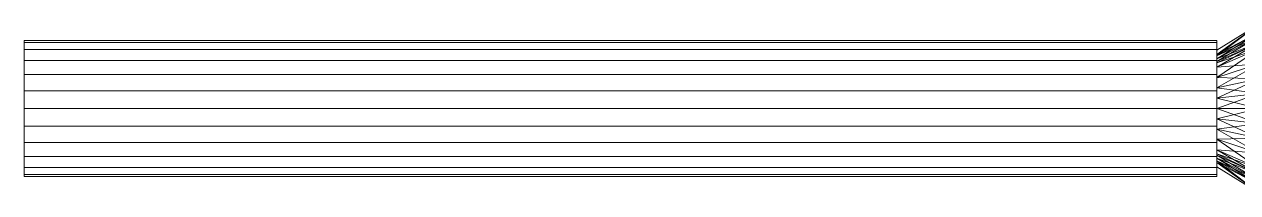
# Model space of a CAD drawing. Header units: inches. Extents: x -3326 to -59, y 8 to 1043.
# Drawn here: x -3180.22 to -3168.5, y 208.65 to 210.27 of the extents above; entities that cross this region are included whole.
import ezdxf

# ---------------------------------------------------------------- set-up
doc = ezdxf.new("R2010")
doc.units = ezdxf.units.IN
doc.header["$MEASUREMENT"] = 0
doc.layers.add('F-SPRN', color=10, linetype='Continuous', lineweight=9)
doc.layers.add('P-PIPE', color=10, linetype='Continuous', lineweight=9)

# ---------------------------------------------------------------- blocks, each defined once
blk = doc.blocks.new('Transition - Generic - Plumbing-CW-1022941-05 - Fourth Level')
at = {"layer": 'P-PIPE'}
mesh = blk.add_polyface(dxfattribs=at)
corners = [(0, -0.813), (0, -0.575, 0.575), (0, 0, 0.813), (0, 0.575, 0.575), (0, 0.813), (0, 0.575, -0.575), (0, 0, -0.813), (0, -0.575, -0.575)]
mesh.append_faces([[corners[k] for k in face] for face in [(5, 3, 4)]], dxfattribs={"vtx0": -1})
mesh.append_faces([[corners[k] for k in face] for face in [(0, 3, 5, 6)]], dxfattribs={"vtx0": -1, "vtx1": -1, "vtx3": -1})
mesh.append_faces([[corners[k] for k in face] for face in [(2, 3, 0, 1), (7, 0, 6)]], dxfattribs={"vtx1": -1})
mesh = blk.add_polyface(dxfattribs=at)
corners = [(0, -0.813), (0, -0.575, -0.575), (0, 0, -0.813), (0, 0.575, -0.575), (0, 0.813), (0.406, 0.562), (0.406, 0.398, -0.398), (0.406, 0, -0.562), (0.406, -0.398, -0.398), (0.406, -0.562), (0.406, 0.452, -0.266), (0, 0.694, -0.287), (0, 0.733, -0.192), (0, 0.287, -0.694), (0.406, 0.199, -0.48), (0.406, 0.099, -0.521), (0.406, -0.48, -0.199), (0, -0.694, -0.287), (0, -0.634, -0.431), (0.406, -0.199, -0.48), (0, -0.287, -0.694), (0, -0.144, -0.753), (0, 0.634, -0.431), (0.406, 0.507, -0.133), (0, 0.431, -0.634), (0.406, 0.298, -0.439), (0, 0.144, -0.753), (0, -0.733, -0.192), (0.406, -0.521, -0.099), (0.406, -0.439, -0.298), (0, -0.431, -0.634), (0.406, -0.298, -0.439), (0.406, -0.099, -0.521)]
mesh.append_faces([[corners[k] for k in face] for face in [(23, 4, 5)]], dxfattribs={"vtx0": -1})
mesh.append_faces([[corners[k] for k in face] for face in [(4, 23, 12), (14, 24, 25), (6, 22, 10), (13, 15, 26), (29, 1, 8), (16, 18, 29), (1, 29, 18), (19, 21, 32), (7, 26, 15), (2, 32, 21), (22, 6, 3), (10, 11, 23), (3, 25, 24), (15, 13, 14), (18, 16, 17), (20, 31, 30), (21, 19, 20)]], dxfattribs={"vtx0": -1, "vtx1": -1})
mesh.append_faces([[corners[k] for k in face] for face in [(14, 13, 24), (7, 2, 26), (3, 6, 25), (23, 11, 12), (2, 7, 32), (27, 16, 28), (8, 1, 30)]], dxfattribs={"vtx0": -1, "vtx2": -1})
mesh.append_faces([[corners[k] for k in face] for face in [(9, 0, 28)]], dxfattribs={"vtx1": -1})
mesh.append_faces([[corners[k] for k in face] for face in [(27, 17, 16), (19, 31, 20), (31, 8, 30), (22, 11, 10), (0, 27, 28)]], dxfattribs={"vtx1": -1, "vtx2": -1})
mesh = blk.add_polyface(dxfattribs=at)
corners = [(0, 0.813), (0, 0.575, 0.575), (0, 0, 0.813), (0, -0.575, 0.575), (0, -0.813), (0.406, -0.562), (0.406, -0.398, 0.398), (0.406, 0, 0.562), (0.406, 0.398, 0.398), (0.406, 0.562), (0.406, -0.452, 0.266), (0, -0.694, 0.287), (0, -0.733, 0.192), (0, -0.287, 0.694), (0.406, -0.199, 0.48), (0.406, -0.099, 0.521), (0.406, 0.48, 0.199), (0, 0.694, 0.287), (0, 0.634, 0.431), (0.406, 0.199, 0.48), (0, 0.287, 0.694), (0, 0.144, 0.753), (0, -0.634, 0.431), (0.406, -0.507, 0.133), (0, -0.431, 0.634), (0.406, -0.298, 0.439), (0, -0.144, 0.753), (0, 0.733, 0.192), (0.406, 0.521, 0.099), (0.406, 0.439, 0.298), (0, 0.431, 0.634), (0.406, 0.298, 0.439), (0.406, 0.099, 0.521)]
mesh.append_faces([[corners[k] for k in face] for face in [(23, 4, 5)]], dxfattribs={"vtx0": -1})
mesh.append_faces([[corners[k] for k in face] for face in [(4, 23, 12), (14, 24, 25), (6, 22, 10), (13, 15, 26), (29, 1, 8), (16, 18, 29), (1, 29, 18), (19, 21, 32), (7, 26, 15), (2, 32, 21), (22, 6, 3), (10, 11, 23), (3, 25, 24), (15, 13, 14), (18, 16, 17), (20, 31, 30), (21, 19, 20)]], dxfattribs={"vtx0": -1, "vtx1": -1})
mesh.append_faces([[corners[k] for k in face] for face in [(14, 13, 24), (7, 2, 26), (3, 6, 25), (23, 11, 12), (2, 7, 32), (27, 16, 28), (8, 1, 30)]], dxfattribs={"vtx0": -1, "vtx2": -1})
mesh.append_faces([[corners[k] for k in face] for face in [(9, 0, 28)]], dxfattribs={"vtx1": -1})
mesh.append_faces([[corners[k] for k in face] for face in [(27, 17, 16), (19, 31, 20), (31, 8, 30), (22, 11, 10), (0, 27, 28)]], dxfattribs={"vtx1": -1, "vtx2": -1})
mesh = blk.add_polyface(dxfattribs=at)
corners = [(0.406, -0.562), (0.406, -0.398, -0.398), (0.406, 0, -0.562), (0.406, 0.398, -0.398), (0.406, 0.562), (0.406, 0.398, 0.398), (0.406, 0, 0.562), (0.406, -0.398, 0.398)]
mesh.append_faces([[corners[k] for k in face] for face in [(4, 7, 1, 2)]], dxfattribs={"vtx0": -1, "vtx1": -1, "vtx3": -1})
mesh.append_faces([[corners[k] for k in face] for face in [(3, 4, 2)]], dxfattribs={"vtx1": -1})
mesh.append_faces([[corners[k] for k in face] for face in [(5, 6, 7, 4), (7, 0, 1)]], dxfattribs={"vtx2": -1})

msp = doc.modelspace()

# ---------------------------------------------------------------- linework, layer by layer
at = {"layer": 'F-SPRN', "color": 1}
for p in [(-3180.223, 209.46, 964), (-3180.223, 209.46, 964), (-3168.292, 209.46, 964)]:
    msp.add_line(p, (-3168.698, 209.46, 964), dxfattribs=at)

# ---------------------------------------------------------------- block references
at = {"layer": 'F-SPRN', "color": 1, "rotation": 180}
msp.add_blockref('Transition - Generic - Plumbing-CW-1022941-05 - Fourth Level', (-3168.292, 209.46, 964), dxfattribs=at)

# ---------------------------------------------------------------- meshes
at = {"layer": 'F-SPRN', "color": 1}
mesh = msp.add_polyface(dxfattribs=at)
corners = [(-3180.223, 208.802, 964), (-3180.223, 208.824, 964.17), (-3180.223, 208.89, 964.329), (-3180.223, 208.995, 964.465), (-3180.223, 209.131, 964.569), (-3180.223, 209.289, 964.635), (-3180.223, 209.46, 964.657), (-3180.223, 209.63, 964.635), (-3180.223, 209.788, 964.569), (-3180.223, 209.924, 964.465), (-3180.223, 210.029, 964.329), (-3180.223, 210.095, 964.17), (-3180.223, 210.117, 964), (-3180.223, 210.095, 963.83), (-3180.223, 210.029, 963.671), (-3180.223, 209.924, 963.535), (-3180.223, 209.788, 963.431), (-3180.223, 209.63, 963.365), (-3180.223, 209.46, 963.342), (-3180.223, 209.289, 963.365), (-3180.223, 209.131, 963.431), (-3180.223, 208.995, 963.535), (-3180.223, 208.89, 963.671), (-3180.223, 208.824, 963.83)]
mesh.append_faces([[corners[k] for k in face] for face in [(17, 20, 16)]], dxfattribs={"vtx0": -1, "vtx1": -1, "color": 1})
mesh.append_faces([[corners[k] for k in face] for face in [(3, 15, 21, 2)]], dxfattribs={"vtx0": -1, "vtx1": -1, "vtx2": -1, "color": 1})
mesh.append_faces([[corners[k] for k in face] for face in [(15, 3, 10, 13)]], dxfattribs={"vtx0": -1, "vtx1": -1, "vtx2": -1, "vtx3": -1, "color": 1})
mesh.append_faces([[corners[k] for k in face] for face in [(16, 20, 21, 15)]], dxfattribs={"vtx0": -1, "vtx2": -1, "color": 1})
mesh.append_faces([[corners[k] for k in face] for face in [(2, 21, 22, 0)]], dxfattribs={"vtx0": -1, "vtx2": -1, "vtx3": -1, "color": 1})
mesh.append_faces([[corners[k] for k in face] for face in [(8, 3, 4, 5)]], dxfattribs={"vtx0": -1, "vtx3": -1, "color": 1})
mesh.append_faces([[corners[k] for k in face] for face in [(19, 20, 17, 18), (1, 2, 0), (14, 15, 13), (12, 13, 10, 11)]], dxfattribs={"vtx1": -1, "color": 1})
mesh.append_faces([[corners[k] for k in face] for face in [(22, 23, 0)]], dxfattribs={"vtx2": -1, "color": 1})
mesh.append_faces([[corners[k] for k in face] for face in [(8, 9, 10, 3)]], dxfattribs={"vtx2": -1, "vtx3": -1, "color": 1})
mesh.append_faces([[corners[k] for k in face] for face in [(5, 6, 7, 8)]], dxfattribs={"vtx3": -1, "color": 1})
mesh = msp.add_polyface(dxfattribs=at)
corners = [(-3180.223, 210.117, 964), (-3180.223, 210.095, 964.17), (-3180.223, 210.029, 964.329), (-3180.223, 209.924, 964.465), (-3180.223, 209.788, 964.569), (-3180.223, 209.63, 964.635), (-3180.223, 209.46, 964.657), (-3168.698, 209.46, 964.657), (-3168.698, 209.63, 964.635), (-3168.698, 209.788, 964.569), (-3168.698, 209.924, 964.465), (-3168.698, 210.029, 964.329), (-3168.698, 210.095, 964.17), (-3168.698, 210.117, 964)]
mesh.append_faces([[corners[k] for k in face] for face in [(7, 8, 5, 6)]], dxfattribs={"vtx1": -1, "color": 1})
mesh.append_faces([[corners[k] for k in face] for face in [(8, 9, 4, 5), (3, 4, 9, 10), (11, 12, 1, 2), (2, 3, 10, 11)]], dxfattribs={"vtx1": -1, "vtx3": -1, "color": 1})
mesh.append_faces([[corners[k] for k in face] for face in [(12, 13, 0, 1)]], dxfattribs={"vtx3": -1, "color": 1})
mesh = msp.add_polyface(dxfattribs=at)
corners = [(-3180.223, 209.46, 963.342), (-3180.223, 209.63, 963.365), (-3180.223, 209.788, 963.431), (-3180.223, 209.924, 963.535), (-3180.223, 210.029, 963.671), (-3180.223, 210.095, 963.83), (-3180.223, 210.117, 964), (-3168.698, 210.117, 964), (-3168.698, 210.095, 963.83), (-3168.698, 210.029, 963.671), (-3168.698, 209.924, 963.535), (-3168.698, 209.788, 963.431), (-3168.698, 209.63, 963.365), (-3168.698, 209.46, 963.342)]
mesh.append_faces([[corners[k] for k in face] for face in [(1, 12, 13, 0)]], dxfattribs={"vtx0": -1, "color": 1})
mesh.append_faces([[corners[k] for k in face] for face in [(2, 11, 12, 1), (11, 2, 3, 10)]], dxfattribs={"vtx0": -1, "vtx2": -1, "color": 1})
mesh.append_faces([[corners[k] for k in face] for face in [(8, 9, 4, 5), (3, 4, 9, 10)]], dxfattribs={"vtx1": -1, "vtx3": -1, "color": 1})
mesh.append_faces([[corners[k] for k in face] for face in [(5, 6, 7, 8)]], dxfattribs={"vtx3": -1, "color": 1})
mesh = msp.add_polyface(dxfattribs=at)
corners = [(-3168.698, 208.802, 964), (-3168.698, 208.824, 963.83), (-3168.698, 208.89, 963.671), (-3168.698, 208.995, 963.535), (-3168.698, 209.131, 963.431), (-3168.698, 209.289, 963.365), (-3168.698, 209.46, 963.342), (-3168.698, 209.63, 963.365), (-3168.698, 209.788, 963.431), (-3168.698, 209.924, 963.535), (-3168.698, 210.029, 963.671), (-3168.698, 210.095, 963.83), (-3168.698, 210.117, 964), (-3168.698, 210.095, 964.17), (-3168.698, 210.029, 964.329), (-3168.698, 209.924, 964.465), (-3168.698, 209.788, 964.569), (-3168.698, 209.63, 964.635), (-3168.698, 209.46, 964.657), (-3168.698, 209.289, 964.635), (-3168.698, 209.131, 964.569), (-3168.698, 208.995, 964.465), (-3168.698, 208.89, 964.329), (-3168.698, 208.824, 964.17)]
mesh.append_faces([[corners[k] for k in face] for face in [(7, 4, 5, 6), (0, 22, 23), (11, 9, 10), (14, 11, 12, 13)]], dxfattribs={"vtx0": -1, "color": 1})
mesh.append_faces([[corners[k] for k in face] for face in [(9, 21, 3, 8)]], dxfattribs={"vtx0": -1, "vtx1": -1, "vtx2": -1, "color": 1})
mesh.append_faces([[corners[k] for k in face] for face in [(14, 21, 9, 11)]], dxfattribs={"vtx0": -1, "vtx1": -1, "vtx2": -1, "vtx3": -1, "color": 1})
mesh.append_faces([[corners[k] for k in face] for face in [(22, 2, 3, 21), (8, 3, 4, 7)]], dxfattribs={"vtx0": -1, "vtx2": -1, "color": 1})
mesh.append_faces([[corners[k] for k in face] for face in [(20, 21, 16, 19)]], dxfattribs={"vtx1": -1, "vtx2": -1, "color": 1})
mesh.append_faces([[corners[k] for k in face] for face in [(17, 18, 19, 16)]], dxfattribs={"vtx2": -1, "color": 1})
mesh.append_faces([[corners[k] for k in face] for face in [(0, 1, 2, 22), (14, 15, 16, 21)]], dxfattribs={"vtx2": -1, "vtx3": -1, "color": 1})
mesh = msp.add_polyface(dxfattribs=at)
corners = [(-3180.223, 209.46, 964.657), (-3180.223, 209.289, 964.635), (-3180.223, 209.131, 964.569), (-3180.223, 208.995, 964.465), (-3180.223, 208.89, 964.329), (-3180.223, 208.824, 964.17), (-3180.223, 208.802, 964), (-3168.698, 208.802, 964), (-3168.698, 208.824, 964.17), (-3168.698, 208.89, 964.329), (-3168.698, 208.995, 964.465), (-3168.698, 209.131, 964.569), (-3168.698, 209.289, 964.635), (-3168.698, 209.46, 964.657)]
mesh.append_faces([[corners[k] for k in face] for face in [(8, 9, 4, 5), (3, 4, 9, 10), (11, 12, 1, 2), (2, 3, 10, 11)]], dxfattribs={"vtx1": -1, "vtx3": -1, "color": 1})
mesh.append_faces([[corners[k] for k in face] for face in [(6, 7, 8, 5)]], dxfattribs={"vtx2": -1, "color": 1})
mesh.append_faces([[corners[k] for k in face] for face in [(12, 13, 0, 1)]], dxfattribs={"vtx3": -1, "color": 1})
mesh = msp.add_polyface(dxfattribs=at)
corners = [(-3180.223, 208.802, 964), (-3180.223, 208.824, 963.83), (-3180.223, 208.89, 963.671), (-3180.223, 208.995, 963.535), (-3180.223, 209.131, 963.431), (-3180.223, 209.289, 963.365), (-3180.223, 209.46, 963.342), (-3168.698, 209.46, 963.342), (-3168.698, 209.289, 963.365), (-3168.698, 209.131, 963.431), (-3168.698, 208.995, 963.535), (-3168.698, 208.89, 963.671), (-3168.698, 208.824, 963.83), (-3168.698, 208.802, 964)]
mesh.append_faces([[corners[k] for k in face] for face in [(5, 8, 9, 4), (4, 9, 10, 3), (2, 11, 12, 1), (11, 2, 3, 10)]], dxfattribs={"vtx0": -1, "vtx2": -1, "color": 1})
mesh.append_faces([[corners[k] for k in face] for face in [(6, 7, 8, 5)]], dxfattribs={"vtx2": -1, "color": 1})
mesh.append_faces([[corners[k] for k in face] for face in [(12, 13, 0, 1)]], dxfattribs={"vtx3": -1, "color": 1})

doc.saveas('drawing.dxf')
